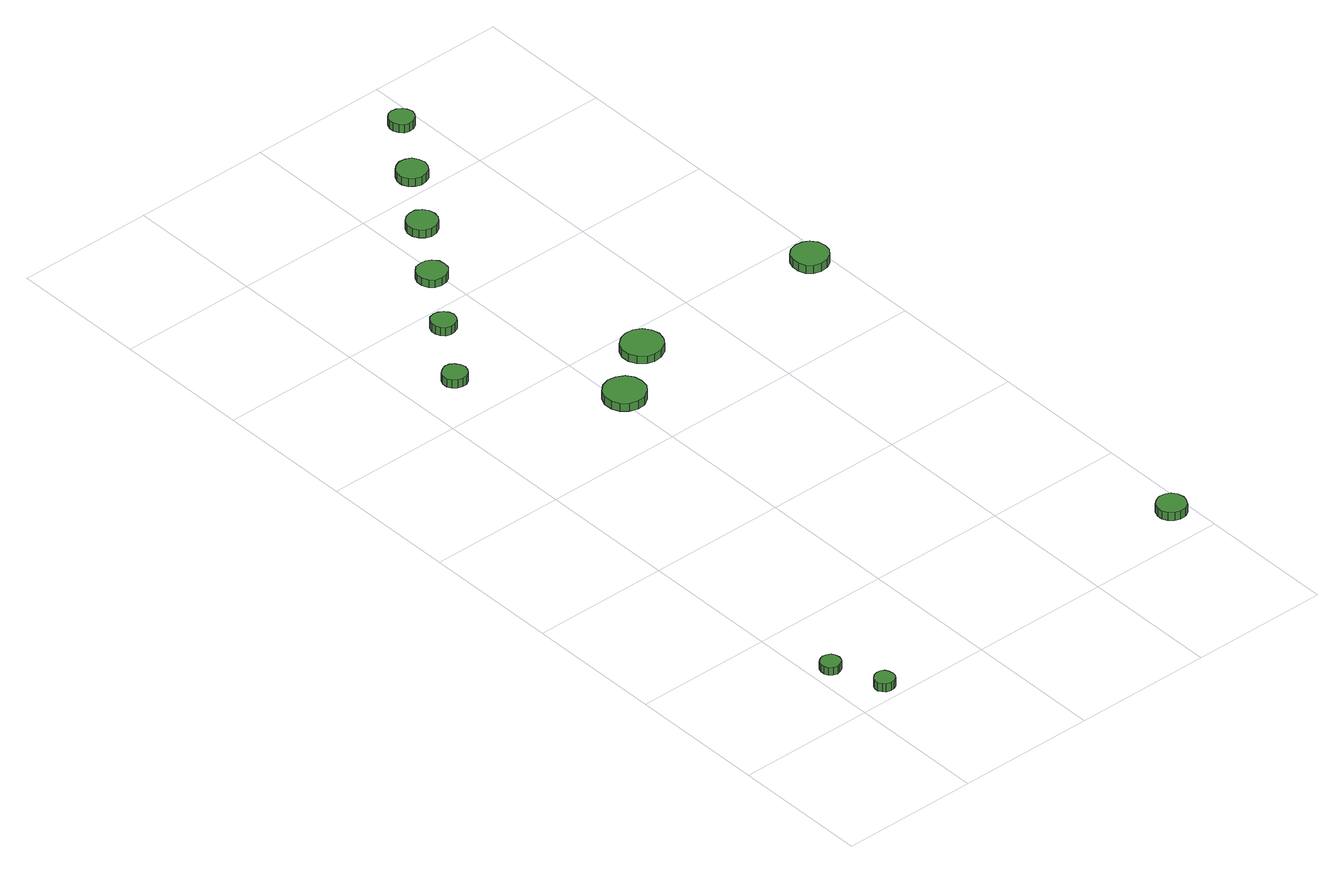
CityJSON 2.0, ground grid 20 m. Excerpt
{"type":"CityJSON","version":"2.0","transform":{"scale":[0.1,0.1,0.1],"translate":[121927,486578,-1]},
"CityObjects":{
"tree1":{"type":"SolitaryVegetationObject","attributes":{"function":"something"},"geometry":[{"type":"MultiSurface","lod":"1","boundaries":[[[0,1,2,3,4,5,6,7,8,9,10,11,12,13,14]],[[15,16,17,18,19,20,21,22,23,24,25,26,27,28,29]],[[0,29,28,1]],[[1,28,27,2]],[[2,27,26,3]],[[3,26,25,4]],[[4,25,24,5]],[[5,24,23,6]],[[6,23,22,7]],[[7,22,21,8]],[[8,21,20,9]],[[9,20,19,10]],[[10,19,18,11]],[[11,18,17,12]],[[12,17,16,13]],[[13,16,15,14]],[[14,15,29,0]]]}]},
"tree2":{"type":"SolitaryVegetationObject","attributes":{"function":"something"},"geometry":[{"type":"MultiSurface","lod":"1","boundaries":[[[30,31,32,33,34,35,36,37,38,39,40,41,42,43,44]],[[45,46,47,48,49,50,51,52,53,54,55,56,57,58,59]],[[30,59,58,31]],[[31,58,57,32]],[[32,57,56,33]],[[33,56,55,34]],[[34,55,54,35]],[[35,54,53,36]],[[36,53,52,37]],[[37,52,51,38]],[[38,51,50,39]],[[39,50,49,40]],[[40,49,48,41]],[[41,48,47,42]],[[42,47,46,43]],[[43,46,45,44]],[[44,45,59,30]]]}]},
"tree3":{"type":"SolitaryVegetationObject","attributes":{"function":"something"},"geometry":[{"type":"MultiSurface","lod":"1","boundaries":[[[60,61,62,63,64,65,66,67,68,69,70,71,72,73,74]],[[75,76,77,78,79,80,81,82,83,84,85,86,87,88,89]],[[60,89,88,61]],[[61,88,87,62]],[[62,87,86,63]],[[63,86,85,64]],[[64,85,84,65]],[[65,84,83,66]],[[66,83,82,67]],[[67,82,81,68]],[[68,81,80,69]],[[69,80,79,70]],[[70,79,78,71]],[[71,78,77,72]],[[72,77,76,73]],[[73,76,75,74]],[[74,75,89,60]]]}]},
"tree4":{"type":"SolitaryVegetationObject","attributes":{"function":"something"},"geometry":[{"type":"MultiSurface","lod":"1","boundaries":[[[90,91,92,93,94,95,96,97,98,99,100,101,102,103,104]],[[105,106,107,108,109,110,111,112,113,114,115,116,117,118,119]],[[90,119,118,91]],[[91,118,117,92]],[[92,117,116,93]],[[93,116,115,94]],[[94,115,114,95]],[[95,114,113,96]],[[96,113,112,97]],[[97,112,111,98]],[[98,111,110,99]],[[99,110,109,100]],[[100,109,108,101]],[[101,108,107,102]],[[102,107,106,103]],[[103,106,105,104]],[[104,105,119,90]]]}]},
"tree5":{"type":"SolitaryVegetationObject","attributes":{"function":"something"},"geometry":[{"type":"MultiSurface","lod":"1","boundaries":[[[120,121,122,123,124,125,126,127,128,129,130,131,132,133,134]],[[135,136,137,138,139,140,141,142,143,144,145,146,147,148,149]],[[120,149,148,121]],[[121,148,147,122]],[[122,147,146,123]],[[123,146,145,124]],[[124,145,144,125]],[[125,144,143,126]],[[126,143,142,127]],[[127,142,141,128]],[[128,141,140,129]],[[129,140,139,130]],[[130,139,138,131]],[[131,138,137,132]],[[132,137,136,133]],[[133,136,135,134]],[[134,135,149,120]]]}]},
"tree6":{"type":"SolitaryVegetationObject","attributes":{"function":"something"},"geometry":[{"type":"MultiSurface","lod":"1","boundaries":[[[150,151,152,153,154,155,156,157,158,159,160,161,162,163,164]],[[165,166,167,168,169,170,171,172,173,174,175,176,177,178,179]],[[150,179,178,151]],[[151,178,177,152]],[[152,177,176,153]],[[153,176,175,154]],[[154,175,174,155]],[[155,174,173,156]],[[156,173,172,157]],[[157,172,171,158]],[[158,171,170,159]],[[159,170,169,160]],[[160,169,168,161]],[[161,168,167,162]],[[162,167,166,163]],[[163,166,165,164]],[[164,165,179,150]]]}]},
"tree7":{"type":"SolitaryVegetationObject","attributes":{"function":"something"},"geometry":[{"type":"MultiSurface","lod":"1","boundaries":[[[180,181,182,183,184,185,186,187,188,189,190,191,192,193,194]],[[195,196,197,198,199,200,201,202,203,204,205,206,207,208,209]],[[180,209,208,181]],[[181,208,207,182]],[[182,207,206,183]],[[183,206,205,184]],[[184,205,204,185]],[[185,204,203,186]],[[186,203,202,187]],[[187,202,201,188]],[[188,201,200,189]],[[189,200,199,190]],[[190,199,198,191]],[[191,198,197,192]],[[192,197,196,193]],[[193,196,195,194]],[[194,195,209,180]]]}]},
"tree8":{"type":"SolitaryVegetationObject","attributes":{"function":"something"},"geometry":[{"type":"MultiSurface","lod":"1","boundaries":[[[210,211,212,213,214,215,216,217,218,219,220,221,222,223,224]],[[225,226,227,228,229,230,231,232,233,234,235,236,237,238,239]],[[210,239,238,211]],[[211,238,237,212]],[[212,237,236,213]],[[213,236,235,214]],[[214,235,234,215]],[[215,234,233,216]],[[216,233,232,217]],[[217,232,231,218]],[[218,231,230,219]],[[219,230,229,220]],[[220,229,228,221]],[[221,228,227,222]],[[222,227,226,223]],[[223,226,225,224]],[[224,225,239,210]]]}]},
"tree9":{"type":"SolitaryVegetationObject","attributes":{"function":"something"},"geometry":[{"type":"MultiSurface","lod":"1","boundaries":[[[240,241,242,243,244,245,246,247,248,249,250,251,252,253,254]],[[255,256,257,258,259,260,261,262,263,264,265,266,267,268,269]],[[240,269,268,241]],[[241,268,267,242]],[[242,267,266,243]],[[243,266,265,244]],[[244,265,264,245]],[[245,264,263,246]],[[246,263,262,247]],[[247,262,261,248]],[[248,261,260,249]],[[249,260,259,250]],[[250,259,258,251]],[[251,258,257,252]],[[252,257,256,253]],[[253,256,255,254]],[[254,255,269,240]]]}]},
"tree10":{"type":"SolitaryVegetationObject","attributes":{"function":"something"},"geometry":[{"type":"MultiSurface","lod":"1","boundaries":[[[270,271,272,273,274,275,276,277,278,279,280,281,282,283,284]],[[285,286,287,288,289,290,291,292,293,294,295,296,297,298,299]],[[270,299,298,271]],[[271,298,297,272]],[[272,297,296,273]],[[273,296,295,274]],[[274,295,294,275]],[[275,294,293,276]],[[276,293,292,277]],[[277,292,291,278]],[[278,291,290,279]],[[279,290,289,280]],[[280,289,288,281]],[[281,288,287,282]],[[282,287,286,283]],[[283,286,285,284]],[[284,285,299,270]]]}]},
"tree11":{"type":"SolitaryVegetationObject","attributes":{"function":"something"},"geometry":[{"type":"MultiSurface","lod":"1","boundaries":[[[300,301,302,303,304,305,306,307,308,309,310,311,312,313,314]],[[315,316,317,318,319,320,321,322,323,324,325,326,327,328,329]],[[300,329,328,301]],[[301,328,327,302]],[[302,327,326,303]],[[303,326,325,304]],[[304,325,324,305]],[[305,324,323,306]],[[306,323,322,307]],[[307,322,321,308]],[[308,321,320,309]],[[309,320,319,310]],[[310,319,318,311]],[[311,318,317,312]],[[312,317,316,313]],[[313,316,315,314]],[[314,315,329,300]]]}]},
"tree12":{"type":"SolitaryVegetationObject","attributes":{"function":"something"},"geometry":[{"type":"MultiSurface","lod":"1","boundaries":[[[330,331,332,333,334,335,336,337,338,339,340,341,342,343,344]],[[345,346,347,348,349,350,351,352,353,354,355,356,357,358,359]],[[330,359,358,331]],[[331,358,357,332]],[[332,357,356,333]],[[333,356,355,334]],[[334,355,354,335]],[[335,354,353,336]],[[336,353,352,337]],[[337,352,351,338]],[[338,351,350,339]],[[339,350,349,340]],[[340,349,348,341]],[[341,348,347,342]],[[342,347,346,343]],[[343,346,345,344]],[[344,345,359,330]]]}]}
},
"vertices":[
[33,87,29],[32,93,29],[29,98,29],[23,101,29],[18,102,29],[12,100,29],[7,96,29],[5,90,29],[5,84,29],[7,79,29],[12,75,29],[18,73,29],[23,74,29],[29,77,29],[32,82,29],[32,82,17],[29,77,17],[23,74,17],[18,73,17],[12,75,17],[7,79,17],[5,84,17],[5,90,17],[7,96,17],[12,100,17],[18,102,17],[23,101,17],[29,98,17],[32,93,17],[33,87,17],
[61,15,30],[60,21,30],[57,26,30],[52,29,30],[46,29,30],[40,27,30],[36,23,30],[33,18,30],[33,12,30],[36,7,30],[40,3,30],[46,1,30],[52,1,30],[57,4,30],[60,9,30],[60,9,17],[57,4,17],[52,1,17],[46,1,17],[40,3,17],[36,7,17],[33,12,17],[33,18,17],[36,23,17],[40,27,17],[46,29,17],[52,29,17],[57,26,17],[60,21,17],[61,15,17],
[80,866,27],[78,873,27],[74,879,27],[68,883,27],[61,884,27],[54,881,27],[48,876,27],[45,870,27],[45,862,27],[48,856,27],[54,851,27],[61,849,27],[68,849,27],[74,853,27],[78,859,27],[78,859,14],[74,853,14],[68,849,14],[61,849,14],[54,851,14],[48,856,14],[45,862,14],[45,870,14],[48,876,14],[54,881,14],[61,884,14],[68,883,14],[74,879,14],[78,873,14],[80,866,14],
[227,689,31],[225,701,31],[218,711,31],[207,717,31],[195,719,31],[183,715,31],[174,707,31],[169,695,31],[169,683,31],[174,672,31],[183,664,31],[195,660,31],[207,661,31],[218,668,31],[225,677,31],[225,677,18],[218,668,18],[207,661,18],[195,660,18],[183,664,18],[174,672,18],[169,683,18],[169,695,18],[174,707,18],[183,715,18],[195,719,18],[207,717,18],[218,711,18],[225,701,18],[227,689,18],
[145,961,24],[143,968,24],[139,974,24],[132,978,24],[125,979,24],[118,977,24],[113,972,24],[110,965,24],[110,958,24],[113,951,24],[118,946,24],[125,944,24],[132,945,24],[139,948,24],[143,954,24],[143,954,11],[139,948,11],[132,945,11],[125,944,11],[118,946,11],[113,951,11],[110,958,11],[110,965,11],[113,972,11],[118,977,11],[125,979,11],[132,978,11],[139,974,11],[143,968,11],[145,961,11],
[208,1051,22],[207,1060,22],[201,1067,22],[194,1071,22],[185,1072,22],[176,1070,22],[170,1064,22],[166,1056,22],[166,1047,22],[170,1038,22],[176,1032,22],[185,1030,22],[194,1031,22],[201,1035,22],[207,1042,22],[207,1042,10],[201,1035,10],[194,1031,10],[185,1030,10],[176,1032,10],[170,1038,10],[166,1047,10],[166,1056,10],[170,1064,10],[176,1070,10],[185,1072,10],[194,1071,10],[201,1067,10],[207,1060,10],[208,1051,10],
[310,749,31],[307,761,31],[300,771,31],[289,777,31],[277,778,31],[266,774,31],[256,766,31],[251,755,31],[251,743,31],[256,732,31],[266,723,31],[277,720,31],[289,721,31],[300,727,31],[307,737,31],[307,737,19],[300,727,19],[289,721,19],[277,720,19],[266,723,19],[256,732,19],[251,743,19],[251,755,19],[256,766,19],[266,774,19],[277,778,19],[289,777,19],[300,771,19],[307,761,19],[310,749,19],
[271,1141,20],[269,1150,20],[264,1157,20],[256,1162,20],[247,1162,20],[239,1160,20],[232,1154,20],[228,1145,20],[228,1136,20],[232,1128,20],[239,1122,20],[247,1119,20],[256,1120,20],[264,1125,20],[269,1132,20],[269,1132,7],[264,1125,7],[256,1120,7],[247,1119,7],[239,1122,7],[232,1128,7],[228,1136,7],[228,1145,7],[232,1154,7],[239,1160,7],[247,1162,7],[256,1162,7],[264,1157,7],[269,1150,7],[271,1141,7],
[598,57,18],[596,66,18],[591,73,18],[584,77,18],[575,78,18],[567,75,18],[560,69,18],[557,61,18],[557,53,18],[560,45,18],[567,39,18],[575,36,18],[584,37,18],[591,41,18],[596,49,18],[596,49,5],[591,41,5],[584,37,5],[575,36,5],[567,39,5],[560,45,5],[557,53,5],[557,61,5],[560,69,5],[567,75,5],[575,78,5],[584,77,5],[591,73,5],[596,66,5],[598,57,5],
[333,1230,20],[331,1239,20],[326,1247,20],[318,1251,20],[309,1252,20],[301,1249,20],[294,1243,20],[290,1235,20],[290,1226,20],[294,1218,20],[301,1212,20],[309,1209,20],[318,1210,20],[326,1214,20],[331,1222,20],[331,1222,7],[326,1214,7],[318,1210,7],[309,1209,7],[301,1212,7],[294,1218,7],[290,1226,7],[290,1235,7],[294,1243,7],[301,1249,7],[309,1252,7],[318,1251,7],[326,1247,7],[331,1239,7],[333,1230,7],
[392,1321,20],[390,1328,20],[386,1334,20],[379,1338,20],[372,1339,20],[365,1337,20],[360,1332,20],[357,1325,20],[357,1318,20],[360,1311,20],[365,1306,20],[372,1304,20],[379,1304,20],[386,1308,20],[390,1314,20],[390,1314,7],[386,1308,7],[379,1304,7],[372,1304,7],[365,1306,7],[360,1311,7],[357,1318,7],[357,1325,7],[360,1332,7],[365,1337,7],[372,1339,7],[379,1338,7],[386,1334,7],[390,1328,7],[392,1321,7],
[597,751,26],[595,762,26],[588,771,26],[579,776,26],[568,777,26],[558,774,26],[550,767,26],[546,757,26],[546,746,26],[550,736,26],[558,729,26],[568,726,26],[579,727,26],[588,732,26],[595,741,26],[595,741,13],[588,732,13],[579,727,13],[568,726,13],[558,729,13],[550,736,13],[546,746,13],[546,757,13],[550,767,13],[558,774,13],[568,777,13],[579,776,13],[588,771,13],[595,762,13],[597,751,13]
]}
